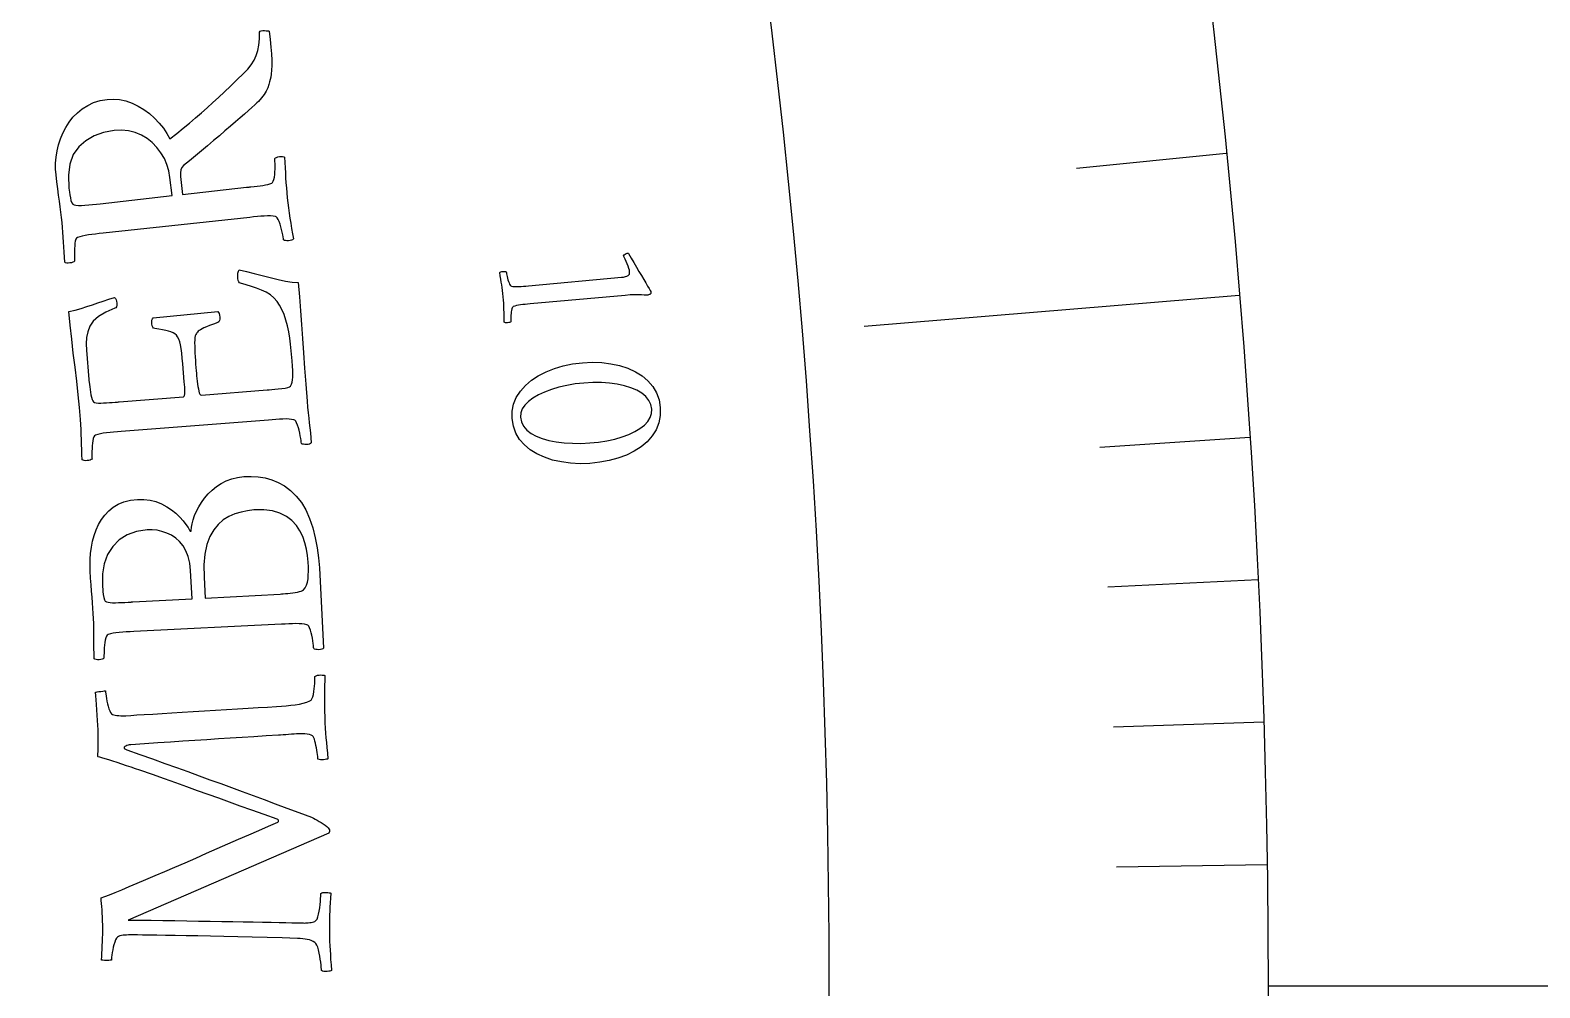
# Model space of a CAD drawing. Header units: millimetres. Extents: x -60 to 60, y -60 to 76.
# Drawn here: x 40.6 to 49.26, y -0.01 to 5.49 of the extents above; entities that cross this region are included whole.
import ezdxf

# ---------------------------------------------------------------- set-up
doc = ezdxf.new("R2010")
doc.units = ezdxf.units.MM
for name, color, linetype in [('CUT_OUTER', 1, 'Continuous'), ('ENGRAVE', 7, 'Continuous'), ('ENGRAVE_FINE', 8, 'Continuous'), ('TEXT', 5, 'Continuous')]:
    doc.layers.add(name, color=color, linetype=linetype)

msp = doc.modelspace()

# ---------------------------------------------------------------- linework, layer by layer
at = {"layer": 'CUT_OUTER'}
msp.add_arc((0, -0.0001), 59.9999, 176.771323, 2.429054, dxfattribs=at)
at = {"layer": 'ENGRAVE'}
for points in [[(47.5348, 3.9661), (45.3823, 3.7865)], [(54.3, 0), (47.7, 0)]]:
    msp.add_lwpolyline(points, dxfattribs=at)
for radius in [58.8, 58.8, 57.225, 54.3, 54.3, 51.99, 47.7, 47.7, 45.18]:
    msp.add_circle((0, 0), radius, dxfattribs=at)
at = {"layer": 'ENGRAVE_FINE'}
for points in [[(47.4599, 4.7802), (46.6002, 4.6937)], [(47.5959, 3.1504), (46.7337, 3.0933)], [(47.6429, 2.3333), (46.7799, 2.291)], [(47.6759, 1.515), (46.8124, 1.4875)], [(47.6949, 0.6958), (46.831, 0.6832)]]:
    msp.add_lwpolyline(points, dxfattribs=at)
at = {"layer": 'TEXT'}
for points in [[(40.7438, 4.6584), (40.7414, 4.6913), (40.7417, 4.7251), (40.7447, 4.7597), (40.7504, 4.7952), (40.7588, 4.8305), (40.7698, 4.8648), (40.7835, 4.8981), (40.7998, 4.9303), (40.8189, 4.9608), (40.8411, 4.9888), (40.8662, 5.0143), (40.8942, 5.0373), (40.9254, 5.057), (40.9598, 5.0725), (40.9973, 5.084), (41.0381, 5.0913), (41.0734, 5.0932), (41.1088, 5.0902), (41.1444, 5.0823), (41.18, 5.0694), (41.2148, 5.0526), (41.248, 5.0327), (41.2794, 5.0097), (41.3092, 4.9838), (41.3364, 4.9557), (41.3601, 4.9266), (41.3803, 4.8964), (41.397, 4.8652), (41.4365, 4.896), (41.4742, 4.9262), (41.5102, 4.9557), (41.5445, 4.9846), (41.5778, 5.0134), (41.6109, 5.0427), (41.6438, 5.0725), (41.6765, 5.1029), (41.71, 5.1344), (41.7451, 5.1677), (41.7819, 5.2029), (41.8203, 5.2398), (41.844, 5.2649), (41.8641, 5.2904), (41.8806, 5.3164), (41.8933, 5.3428), (41.9026, 5.3713), (41.9086, 5.4033), (41.9113, 5.439), (41.9107, 5.4782), (41.9152, 5.4821), (41.9216, 5.4848), (41.93, 5.4862), (41.9404, 5.4862), (41.9506, 5.4856), (41.9585, 5.485), (41.9641, 5.4843), (41.9674, 5.4835), (41.9731, 5.4358), (41.9774, 5.392), (41.9803, 5.3524), (41.9816, 5.3169), (41.9818, 5.2856), (41.981, 5.2587), (41.9793, 5.2362), (41.9766, 5.2181), (41.9734, 5.2063), (41.9693, 5.1924), (41.9643, 5.1763), (41.9585, 5.158), (41.9504, 5.1386), (41.9389, 5.119), (41.924, 5.0993), (41.9056, 5.0794), (41.8965, 5.0708), (41.884, 5.0593), (41.868, 5.0447), (41.8484, 5.0272), (41.826, 5.0073), (41.8012, 4.9856), (41.7741, 4.9621), (41.7446, 4.9368), (41.7134, 4.9102), (41.6811, 4.8827), (41.6478, 4.8544), (41.6134, 4.8252), (41.5786, 4.7959), (41.5442, 4.7672), (41.51, 4.7391), (41.4761, 4.7115), (41.4666, 4.7005), (41.4606, 4.6864), (41.4579, 4.669), (41.4587, 4.6485), (41.4701, 4.5461), (41.8377, 4.5864), (41.8408, 4.5867), (41.8438, 4.587), (41.8468, 4.5874), (41.8498, 4.5877), (41.8529, 4.588), (41.8559, 4.5884), (41.8589, 4.5887), (41.862, 4.589), (41.8807, 4.5911), (41.8986, 4.5933), (41.9155, 4.5955), (41.9315, 4.5977), (41.9464, 4.6001), (41.9598, 4.6031), (41.9718, 4.6065), (41.9823, 4.6104), (41.9868, 4.6145), (41.9908, 4.6217), (41.9941, 4.6318), (41.9969, 4.645), (41.999, 4.6599), (42.0004, 4.6753), (42.0011, 4.6911), (42.0012, 4.7073), (42.0008, 4.7225), (42.0004, 4.735), (41.9998, 4.745), (41.9992, 4.7524), (42.0037, 4.7557), (42.0097, 4.7585), (42.0174, 4.7608), (42.0266, 4.7627), (42.036, 4.7637), (42.0439, 4.7634), (42.0505, 4.7618), (42.0557, 4.7588), (42.0572, 4.7283), (42.0587, 4.6985), (42.0602, 4.6693), (42.0617, 4.6408), (42.0635, 4.6125), (42.0657, 4.5838), (42.0683, 4.5547), (42.0713, 4.5253), (42.0745, 4.4967), (42.0782, 4.4678), (42.0822, 4.4387), (42.0866, 4.4094), (42.0913, 4.3799), (42.0961, 4.3501), (42.1011, 4.3201), (42.1061, 4.2898), (42.1017, 4.2858), (42.0956, 4.2828), (42.0879, 4.2808), (42.0786, 4.2798), (42.0691, 4.2797), (42.0611, 4.2803), (42.0546, 4.2818), (42.0495, 4.284), (42.0486, 4.2914), (42.047, 4.3013), (42.0448, 4.3137), (42.0419, 4.3286), (42.0384, 4.3445), (42.0343, 4.3599), (42.0296, 4.375), (42.0243, 4.3895), (42.0188, 4.4021), (42.0134, 4.4113), (42.0081, 4.417), (42.0028, 4.4192), (41.9895, 4.4214), (41.9744, 4.4226), (41.9576, 4.4227), (41.9392, 4.4217), (41.9196, 4.4201), (41.8992, 4.4183), (41.8781, 4.4162), (41.8563, 4.414), (41.0137, 4.3231), (40.9918, 4.3208), (40.9705, 4.3183), (40.9499, 4.3159), (40.9299, 4.3133), (40.9113, 4.3104), (40.8946, 4.3068), (40.8799, 4.3026), (40.8672, 4.2977), (40.8618, 4.2944), (40.8575, 4.2879), (40.8543, 4.2781), (40.8522, 4.2651), (40.8509, 4.2503), (40.8499, 4.2353), (40.8494, 4.2202), (40.8493, 4.2048), (40.8494, 4.1905), (40.8497, 4.1786), (40.8501, 4.169), (40.8506, 4.1619), (40.8461, 4.1587), (40.84, 4.1561), (40.8323, 4.1538), (40.823, 4.1521), (40.8136, 4.1512), (40.8057, 4.1516), (40.7991, 4.1532), (40.794, 4.1561), (40.7921, 4.1857), (40.7903, 4.2149), (40.7886, 4.2438), (40.7871, 4.2723), (40.7855, 4.3005), (40.7835, 4.3286), (40.7811, 4.3565), (40.7783, 4.3843), (40.775, 4.4134), (40.7713, 4.4437), (40.7673, 4.4751), (40.7628, 4.5075), (40.7581, 4.5417), (40.7534, 4.5782), (40.7486, 4.6171), (40.7438, 4.6584)], [(41.0783, 4.9125), (41.0171, 4.9008), (40.9628, 4.8813), (40.9152, 4.854), (40.8745, 4.8188), (40.843, 4.7747), (40.8231, 4.7203), (40.8148, 4.6556), (40.818, 4.5807), (40.8193, 4.5706), (40.8211, 4.5583), (40.8233, 4.5436), (40.8261, 4.5265), (40.8297, 4.5103), (40.8344, 4.4982), (40.8401, 4.49), (40.847, 4.4858), (40.858, 4.4834), (40.8721, 4.4823), (40.8893, 4.4823), (40.9096, 4.4836), (40.9314, 4.4856), (40.9533, 4.4877), (40.9754, 4.4899), (40.9976, 4.4923), (41.4094, 4.5394), (41.3979, 4.6437), (41.3914, 4.6812), (41.3806, 4.7172), (41.3655, 4.7518), (41.346, 4.7851), (41.3227, 4.8158), (41.2963, 4.8429), (41.2666, 4.8665), (41.2338, 4.8865), (41.1983, 4.9018), (41.1605, 4.9112), (41.1205, 4.9148), (41.0783, 4.9125)], [(43.4555, 4.0205), (43.9884, 4.0698), (44.0014, 4.0714), (44.0122, 4.0736), (44.0207, 4.0763), (44.0269, 4.0796), (44.0313, 4.0836), (44.0343, 4.0887), (44.0357, 4.0947), (44.0358, 4.1017), (44.0343, 4.1102), (44.0315, 4.1206), (44.0271, 4.1329), (44.0213, 4.1471), (44.0151, 4.1614), (44.0094, 4.1739), (44.0044, 4.1845), (43.9999, 4.1932), (44.0044, 4.1991), (44.0095, 4.2034), (44.0153, 4.2063), (44.0217, 4.2077), (44.0218, 4.2077), (44.022, 4.2077), (44.0224, 4.2078), (44.023, 4.2078), (44.0255, 4.2079), (44.0275, 4.2076), (44.029, 4.2068), (44.03, 4.2057), (44.0448, 4.1798), (44.0596, 4.154), (44.0745, 4.1285), (44.0894, 4.1033), (44.1036, 4.0792), (44.1166, 4.0572), (44.1282, 4.0373), (44.1386, 4.0196), (44.1471, 4.0049), (44.1531, 3.9942), (44.1568, 3.9875), (44.1581, 3.9848), (44.1583, 3.9821), (44.1581, 3.9789), (44.1568, 3.9761), (44.1545, 3.9737), (44.1511, 3.9718), (44.1473, 3.9702), (44.1439, 3.9687), (44.1407, 3.9675), (44.1379, 3.9665), (44.1358, 3.9666), (44.1296, 3.9671), (44.1191, 3.9679), (44.1044, 3.969), (44.0859, 3.9697), (44.064, 3.9695), (44.0388, 3.9682), (44.0101, 3.966), (43.465, 3.9168), (43.4504, 3.9155), (43.4363, 3.9141), (43.4228, 3.9127), (43.4097, 3.9112), (43.3975, 3.9095), (43.3866, 3.9072), (43.3769, 3.9046), (43.3684, 3.9014), (43.3653, 3.8988), (43.3626, 3.8944), (43.3602, 3.8882), (43.3581, 3.8801), (43.3564, 3.8711), (43.3551, 3.8618), (43.3543, 3.8523), (43.3539, 3.8425), (43.3539, 3.8334), (43.3539, 3.8258), (43.3541, 3.8196), (43.3544, 3.8148), (43.3513, 3.8128), (43.3472, 3.811), (43.3421, 3.8096), (43.3359, 3.8085), (43.3296, 3.808), (43.3243, 3.8083), (43.32, 3.8095), (43.3166, 3.8115), (43.3161, 3.8313), (43.3157, 3.8503), (43.3152, 3.8684), (43.3147, 3.8857), (43.3141, 3.9029), (43.3131, 3.9207), (43.3118, 3.9392), (43.3102, 3.9584), (43.3084, 3.9767), (43.3064, 3.9942), (43.3042, 4.0108), (43.3019, 4.0266), (43.2993, 4.0425), (43.2966, 4.0596), (43.2936, 4.0778), (43.2905, 4.0972), (43.2935, 4.0998), (43.2975, 4.1018), (43.3027, 4.1031), (43.3089, 4.1037), (43.3152, 4.1037), (43.3205, 4.1033), (43.3249, 4.1023), (43.3282, 4.1008), (43.3288, 4.0961), (43.3298, 4.0899), (43.3311, 4.0824), (43.3329, 4.0735), (43.335, 4.064), (43.3375, 4.0548), (43.3404, 4.0459), (43.3437, 4.0372), (43.3472, 4.0298), (43.3507, 4.0244), (43.3542, 4.0209), (43.3576, 4.0196), (43.3665, 4.0179), (43.3766, 4.0169), (43.3878, 4.0165), (43.4001, 4.0167), (43.4132, 4.0174), (43.4268, 4.0182), (43.4409, 4.0192), (43.4555, 4.0205)], [(40.8841, 3.2525), (40.8781, 3.3225), (40.8709, 3.3959), (40.8626, 3.4728), (40.853, 3.553), (40.8431, 3.6344), (40.834, 3.7149), (40.8255, 3.7944), (40.8178, 3.873), (40.8539, 3.8818), (40.8885, 3.8912), (40.9215, 3.9012), (40.9529, 3.9118), (40.9837, 3.9227), (41.0151, 3.9333), (41.0471, 3.9438), (41.0795, 3.9541), (41.0845, 3.9486), (41.0884, 3.9413), (41.0912, 3.9322), (41.0929, 3.9212), (41.0931, 3.9096), (41.0912, 3.9009), (41.0873, 3.895), (41.0813, 3.892), (41.0288, 3.8693), (40.9873, 3.8445), (40.9571, 3.8175), (40.938, 3.7883), (40.9266, 3.757), (40.9194, 3.7236), (40.9165, 3.6881), (40.9178, 3.6505), (40.9324, 3.4839), (40.933, 3.4768), (40.934, 3.4671), (40.9354, 3.455), (40.9371, 3.4404), (40.9391, 3.4248), (40.9414, 3.4098), (40.9441, 3.3953), (40.9471, 3.3813), (40.9505, 3.3691), (40.9544, 3.3599), (40.9589, 3.3538), (40.9639, 3.3507), (40.975, 3.3489), (40.9875, 3.3479), (41.0016, 3.3476), (41.0171, 3.3481), (41.0335, 3.349), (41.0501, 3.35), (41.0669, 3.3512), (41.084, 3.3525), (41.0907, 3.3531), (41.0967, 3.3536), (41.1019, 3.354), (41.1063, 3.3543), (41.4749, 3.3844), (41.4785, 3.3864), (41.481, 3.3915), (41.4825, 3.3998), (41.4829, 3.4114), (41.4827, 3.4249), (41.4822, 3.4391), (41.4813, 3.4541), (41.4801, 3.4698), (41.4714, 3.5723), (41.4683, 3.6055), (41.465, 3.6348), (41.4615, 3.6601), (41.4578, 3.6815), (41.4535, 3.6995), (41.4482, 3.7148), (41.4418, 3.7273), (41.4345, 3.7371), (41.4257, 3.7449), (41.4153, 3.7516), (41.4032, 3.757), (41.3894, 3.7613), (41.3735, 3.7651), (41.3551, 3.7688), (41.3341, 3.7726), (41.3105, 3.7764), (41.3041, 3.7783), (41.2991, 3.7834), (41.2957, 3.7917), (41.2938, 3.8031), (41.2934, 3.8143), (41.2944, 3.8238), (41.2968, 3.8318), (41.3007, 3.838), (41.6731, 3.8726), (41.6771, 3.8679), (41.6803, 3.8611), (41.6826, 3.8521), (41.6841, 3.8411), (41.6843, 3.83), (41.6824, 3.8211), (41.6786, 3.8142), (41.6728, 3.8095), (41.647, 3.8003), (41.6251, 3.7922), (41.6071, 3.785), (41.5929, 3.7788), (41.5817, 3.7734), (41.5724, 3.7683), (41.5652, 3.7637), (41.56, 3.7596), (41.5559, 3.7555), (41.5523, 3.751), (41.5491, 3.7462), (41.5463, 3.7411), (41.5432, 3.7341), (41.541, 3.7239), (41.5397, 3.7104), (41.5393, 3.6938), (41.5396, 3.6751), (41.5402, 3.6556), (41.5411, 3.6352), (41.5423, 3.6139), (41.5437, 3.5926), (41.5452, 3.5718), (41.5467, 3.5518), (41.5483, 3.5323), (41.5495, 3.5188), (41.5509, 3.5044), (41.5525, 3.4891), (41.5543, 3.473), (41.5563, 3.457), (41.5584, 3.4422), (41.5607, 3.4285), (41.5631, 3.4159), (41.5659, 3.4055), (41.5694, 3.3982), (41.5735, 3.394), (41.5783, 3.3929), (41.955, 3.4236), (41.9573, 3.4238), (41.9601, 3.424), (41.9634, 3.4243), (41.9672, 3.4246), (41.9823, 3.4259), (41.9995, 3.4275), (42.0188, 3.4294), (42.04, 3.4316), (42.0598, 3.4341), (42.0747, 3.4372), (42.0847, 3.4408), (42.0899, 3.4449), (42.0954, 3.4562), (42.0994, 3.4685), (42.1019, 3.4819), (42.103, 3.4963), (42.1029, 3.5133), (42.1021, 3.5345), (42.1005, 3.5598), (42.0982, 3.5893), (42.0899, 3.6852), (42.0859, 3.7207), (42.0801, 3.7558), (42.0725, 3.7904), (42.0632, 3.8246), (42.0523, 3.8568), (42.0403, 3.8852), (42.027, 3.9099), (42.0126, 3.9309), (41.9947, 3.9515), (41.974, 3.9693), (41.9503, 3.9843), (41.9237, 3.9964), (41.8951, 4.0068), (41.8654, 4.0169), (41.8345, 4.0266), (41.8025, 4.0359), (41.7969, 4.0387), (41.7925, 4.0442), (41.7895, 4.0523), (41.7876, 4.0631), (41.7868, 4.0799), (41.7877, 4.0938), (41.7905, 4.1048), (41.795, 4.1129), (41.8375, 4.1024), (41.8814, 4.0914), (41.9265, 4.0799), (41.973, 4.0678), (42.0183, 4.0567), (42.0601, 4.0482), (42.0983, 4.0423), (42.133, 4.039), (42.1404, 3.9584), (42.1471, 3.8781), (42.1531, 3.7979), (42.1584, 3.718), (42.1638, 3.6356), (42.17, 3.5481), (42.1769, 3.4556), (42.1846, 3.358), (42.1874, 3.3241), (42.1905, 3.2921), (42.1938, 3.2619), (42.1973, 3.2335), (42.2008, 3.2057), (42.2039, 3.1774), (42.2066, 3.1486), (42.209, 3.1192), (42.2044, 3.1153), (42.1983, 3.1125), (42.1905, 3.1107), (42.1812, 3.11), (42.1717, 3.1101), (42.1638, 3.111), (42.1573, 3.1126), (42.1523, 3.115), (42.1515, 3.1224), (42.1502, 3.1323), (42.1483, 3.1448), (42.1459, 3.1597), (42.1428, 3.1757), (42.1392, 3.1913), (42.1349, 3.2064), (42.13, 3.2212), (42.1248, 3.2339), (42.1197, 3.2432), (42.1145, 3.249), (42.1093, 3.2514), (42.096, 3.254), (42.081, 3.2556), (42.0643, 3.2562), (42.0458, 3.2557), (42.0262, 3.2546), (42.0057, 3.2534), (41.9846, 3.2519), (41.9627, 3.2503), (41.1177, 3.1848), (41.0958, 3.1831), (41.0745, 3.1812), (41.0538, 3.1793), (41.0337, 3.1773), (41.015, 3.175), (40.9982, 3.1718), (40.9834, 3.168), (40.9706, 3.1635), (40.9651, 3.1604), (40.9606, 3.154), (40.9572, 3.1443), (40.9547, 3.1313), (40.953, 3.1165), (40.9517, 3.1014), (40.9507, 3.0859), (40.9502, 3.0701), (40.95, 3.0553), (40.9499, 3.0431), (40.9501, 3.0334), (40.9504, 3.0262), (40.9458, 3.0232), (40.9396, 3.0207), (40.9319, 3.0187), (40.9225, 3.0172), (40.9132, 3.0165), (40.9052, 3.0171), (40.8987, 3.019), (40.8937, 3.022), (40.8925, 3.0517), (40.8915, 3.0811), (40.8907, 3.1103), (40.8899, 3.1393), (40.889, 3.168), (40.8878, 3.1964), (40.8861, 3.2246), (40.8841, 3.2525)], [(44.2115, 3.3223), (44.2112, 3.2766), (44.2034, 3.2341), (44.188, 3.1947), (44.1651, 3.1586), (44.1358, 3.1258), (44.1014, 3.0967), (44.0619, 3.0712), (44.0172, 3.0493), (43.9688, 3.0313), (43.9178, 3.0173), (43.8642, 3.0074), (43.808, 3.0014), (43.7516, 2.9997), (43.6971, 3.0023), (43.6446, 3.0094), (43.5941, 3.0207), (43.5469, 3.0363), (43.5041, 3.0559), (43.4657, 3.0797), (43.4318, 3.1075), (43.4037, 3.1393), (43.3826, 3.175), (43.3686, 3.2148), (43.3617, 3.2584), (43.3621, 3.3015), (43.3701, 3.3422), (43.3856, 3.3804), (43.4087, 3.4161), (43.438, 3.449), (43.4723, 3.4786), (43.5117, 3.5047), (43.5561, 3.5275), (43.6043, 3.5466), (43.6551, 3.5616), (43.7085, 3.5725), (43.7646, 3.5792), (43.821, 3.5817), (43.8755, 3.5797), (43.9281, 3.5733), (43.9787, 3.5625), (44.0261, 3.5472), (44.069, 3.5275), (44.1074, 3.5035), (44.1413, 3.4752), (44.1694, 3.4427), (44.1905, 3.4064), (44.2045, 3.3663), (44.2115, 3.3223)], [(44.1634, 3.3118), (44.1582, 3.3386), (44.1467, 3.363), (44.1291, 3.3849), (44.1054, 3.4043), (44.0764, 3.4212), (44.0433, 3.4354), (44.0061, 3.4469), (43.9648, 3.4558), (43.9203, 3.4619), (43.8737, 3.4651), (43.8249, 3.4653), (43.774, 3.4626), (43.7238, 3.4573), (43.676, 3.4494), (43.6305, 3.439), (43.5873, 3.4261), (43.5475, 3.4112), (43.5121, 3.3946), (43.4812, 3.3765), (43.4547, 3.3568), (43.4338, 3.3359), (43.4193, 3.314), (43.4113, 3.2912), (43.4099, 3.2675), (43.4153, 3.2394), (43.4271, 3.2143), (43.4453, 3.1922), (43.4699, 3.1731), (43.4998, 3.1569), (43.5339, 3.1434), (43.5722, 3.1327), (43.6147, 3.1246), (43.6601, 3.1193), (43.7073, 3.1165), (43.7561, 3.1163), (43.8066, 3.1186), (43.8572, 3.1235), (43.9051, 3.1309), (43.9501, 3.1408), (43.9923, 3.1531), (44.0309, 3.1675), (44.0651, 3.1837), (44.095, 3.2016), (44.1205, 3.2213), (44.1406, 3.2424), (44.1545, 3.2645), (44.1621, 3.2877), (44.1634, 3.3118)], [(40.9399, 2.3838), (40.9389, 2.4169), (40.9398, 2.4505), (40.9425, 2.4848), (40.947, 2.5197), (40.9537, 2.5542), (40.9626, 2.5874), (40.974, 2.6192), (40.9877, 2.6498), (41.0041, 2.6784), (41.0236, 2.7045), (41.0461, 2.7281), (41.0718, 2.7492), (41.1009, 2.7669), (41.1338, 2.7803), (41.1706, 2.7896), (41.2113, 2.7946), (41.2481, 2.7949), (41.2834, 2.7907), (41.3172, 2.782), (41.3495, 2.7688), (41.3797, 2.7524), (41.4073, 2.7343), (41.4321, 2.7146), (41.4543, 2.6931), (41.4735, 2.6714), (41.4896, 2.6512), (41.5025, 2.6324), (41.5122, 2.615), (41.5144, 2.6129), (41.5165, 2.6123), (41.5185, 2.6131), (41.5203, 2.6155), (41.5214, 2.6345), (41.525, 2.6552), (41.5309, 2.6776), (41.5393, 2.7016), (41.5501, 2.7265), (41.5632, 2.7515), (41.5788, 2.7765), (41.5968, 2.8015), (41.6171, 2.8256), (41.6398, 2.8477), (41.6647, 2.8679), (41.6919, 2.8861), (41.7212, 2.9014), (41.7526, 2.9131), (41.7861, 2.9212), (41.8215, 2.9256), (41.8635, 2.9267), (41.9042, 2.924), (41.9436, 2.9175), (41.9817, 2.9071), (42.0187, 2.8921), (42.0545, 2.8715), (42.0891, 2.8452), (42.1225, 2.8133), (42.1523, 2.7766), (42.1779, 2.7339), (42.1994, 2.6853), (42.2168, 2.6307), (42.2307, 2.5731), (42.2419, 2.5156), (42.2503, 2.4582), (42.2559, 2.4009), (42.2796, 1.9401), (42.2749, 1.9363), (42.2687, 1.9337), (42.2609, 1.9321), (42.2515, 1.9316), (42.2421, 1.932), (42.2342, 1.9331), (42.2277, 1.9349), (42.2228, 1.9375), (42.2222, 1.9449), (42.2212, 1.9548), (42.2197, 1.9673), (42.2176, 1.9823), (42.215, 1.9984), (42.2118, 2.0141), (42.208, 2.0293), (42.2035, 2.0442), (42.1987, 2.0571), (42.1938, 2.0665), (42.1888, 2.0725), (42.1837, 2.075), (42.1704, 2.078), (42.1555, 2.08), (42.1387, 2.081), (42.1203, 2.0811), (42.1006, 2.0805), (42.0802, 2.0798), (42.059, 2.079), (42.037, 2.078), (41.1906, 2.0361), (41.1686, 2.035), (41.1472, 2.0337), (41.1265, 2.0324), (41.1064, 2.031), (41.0876, 2.0291), (41.0708, 2.0265), (41.0559, 2.023), (41.0429, 2.0189), (41.0373, 2.0159), (41.0327, 2.0096), (41.029, 2), (41.0262, 1.9871), (41.024, 1.9724), (41.0223, 1.9573), (41.0209, 1.9419), (41.0199, 1.9261), (41.0193, 1.9114), (41.0189, 1.8991), (41.0188, 1.8894), (41.0189, 1.8822), (41.0142, 1.8793), (41.008, 1.877), (41.0002, 1.8752), (40.9908, 1.874), (40.9814, 1.8736), (40.9735, 1.8744), (40.967, 1.8764), (40.9621, 1.8796), (40.9618, 1.9093), (40.9616, 1.9388), (40.9615, 1.968), (40.9616, 1.997), (40.9615, 2.0257), (40.9611, 2.0541), (40.9602, 2.0823), (40.959, 2.1102), (40.9573, 2.1395), (40.9553, 2.1697), (40.953, 2.201), (40.9504, 2.2332), (40.9477, 2.2671), (40.945, 2.3035), (40.9424, 2.3424), (40.9399, 2.3838)], [(41.5999, 2.2282), (42.0301, 2.2512), (42.0382, 2.2517), (42.0481, 2.2524), (42.06, 2.2534), (42.0737, 2.2546), (42.0882, 2.256), (42.1023, 2.2579), (42.116, 2.2601), (42.1293, 2.2626), (42.1412, 2.2655), (42.1508, 2.2684), (42.1582, 2.2715), (42.1632, 2.2747), (42.1736, 2.2876), (42.1815, 2.3026), (42.1871, 2.3196), (42.1902, 2.3387), (42.1917, 2.3598), (42.1923, 2.3827), (42.1921, 2.4075), (42.1909, 2.4341), (42.1874, 2.4717), (42.181, 2.5087), (42.1718, 2.5451), (42.1598, 2.581), (42.1439, 2.6149), (42.123, 2.6456), (42.097, 2.6729), (42.066, 2.697), (42.0292, 2.7161), (41.9858, 2.7286), (41.9358, 2.7345), (41.8793, 2.7339), (41.8422, 2.7297), (41.806, 2.722), (41.7706, 2.7108), (41.7362, 2.6961), (41.7037, 2.6766), (41.6747, 2.6509), (41.6489, 2.6189), (41.6264, 2.5807), (41.6087, 2.5351), (41.5973, 2.481), (41.5922, 2.4184), (41.5934, 2.3471)], [(41.5248, 2.2241), (41.5158, 2.3871), (41.5112, 2.4291), (41.5025, 2.4665), (41.4897, 2.4995), (41.4728, 2.5278), (41.4528, 2.552), (41.4307, 2.5723), (41.4063, 2.5889), (41.3797, 2.6016), (41.3519, 2.6109), (41.324, 2.617), (41.2959, 2.6199), (41.2676, 2.6197), (41.2057, 2.6106), (41.152, 2.5916), (41.1064, 2.5628), (41.0689, 2.5242), (41.0401, 2.4777), (41.0207, 2.4252), (41.0105, 2.3667), (41.0097, 2.3022), (41.0104, 2.2921), (41.0115, 2.2796), (41.0129, 2.2648), (41.0148, 2.2476), (41.0174, 2.2313), (41.0214, 2.2188), (41.0267, 2.2103), (41.0333, 2.2058), (41.0427, 2.2036), (41.0544, 2.2022), (41.0683, 2.2015), (41.0844, 2.2015), (41.1019, 2.202), (41.12, 2.2027), (41.1385, 2.2035), (41.1575, 2.2045), (41.1615, 2.2047), (41.1651, 2.2049), (41.1686, 2.2051), (41.1717, 2.2052), (41.1748, 2.2054), (41.1778, 2.2055), (41.1809, 2.2057), (41.1839, 2.2059)], [(41.0118, 0.3504), (41.0114, 0.3745), (41.0106, 0.3971), (41.0094, 0.4182), (41.0079, 0.4378), (41.0062, 0.4563), (41.0047, 0.474), (41.0033, 0.491), (41.002, 0.5073), (41.0239, 0.5148), (41.0511, 0.525), (41.0836, 0.5379), (41.1213, 0.5536), (41.1636, 0.5714), (41.2095, 0.5907), (41.259, 0.6117), (41.3122, 0.6342), (41.3681, 0.6581), (41.4255, 0.6829), (41.4846, 0.7087), (41.5453, 0.7355), (41.6068, 0.7627), (41.6681, 0.7897), (41.7292, 0.8165), (41.7903, 0.8431), (41.8501, 0.8692), (41.9079, 0.8943), (41.9634, 0.9183), (42.0168, 0.9414), (42.0186, 0.9427), (42.0198, 0.9445), (42.0205, 0.9468), (42.0207, 0.9496), (42.0202, 0.9524), (42.0186, 0.9547), (42.016, 0.9564), (42.0124, 0.9576), (41.9384, 0.9846), (41.8681, 1.0101), (41.8015, 1.0341), (41.7386, 1.0566), (41.6776, 1.0783), (41.6166, 1.1002), (41.5555, 1.122), (41.4944, 1.144), (41.4317, 1.1664), (41.3658, 1.1898), (41.2967, 1.2142), (41.2243, 1.2395), (41.2002, 1.2479), (41.175, 1.2565), (41.1488, 1.2653), (41.1216, 1.2743), (41.0948, 1.283), (41.0697, 1.2911), (41.0465, 1.2985), (41.0251, 1.3051), (41.0071, 1.3106), (40.9943, 1.3146), (40.9865, 1.3169), (40.984, 1.3177), (40.9852, 1.3624), (40.9857, 1.4028), (40.9856, 1.4389), (40.9849, 1.4709), (40.9838, 1.4975), (40.9824, 1.5257), (40.9806, 1.5555), (40.9785, 1.5869), (40.9763, 1.6174), (40.9742, 1.6442), (40.9723, 1.6674), (40.9704, 1.6871), (40.9738, 1.6882), (40.98, 1.6894), (40.989, 1.6908), (41.0007, 1.6923), (41.0122, 1.6936), (41.0205, 1.6946), (41.0254, 1.6952), (41.0271, 1.6954), (41.0276, 1.6874), (41.0288, 1.6773), (41.0306, 1.6651), (41.0329, 1.6508), (41.0358, 1.6357), (41.0392, 1.6209), (41.0431, 1.6066), (41.0474, 1.5926), (41.0521, 1.5802), (41.0569, 1.5706), (41.0619, 1.5636), (41.067, 1.5595), (41.0747, 1.557), (41.0834, 1.5551), (41.0932, 1.5537), (41.1039, 1.5529), (41.1148, 1.5524), (41.1252, 1.5522), (41.1352, 1.5522), (41.1446, 1.5524), (41.1732, 1.5545), (41.2085, 1.5569), (41.2503, 1.5594), (41.2988, 1.5623), (41.3521, 1.5654), (41.4086, 1.5687), (41.4683, 1.5723), (41.5311, 1.5761), (41.5953, 1.5801), (41.6592, 1.584), (41.7226, 1.5879), (41.7857, 1.5918), (41.8468, 1.5956), (41.9044, 1.5992), (41.9584, 1.6024), (42.0089, 1.6054), (42.0369, 1.6077), (42.0642, 1.6101), (42.0906, 1.6128), (42.1163, 1.6157), (42.1406, 1.6193), (42.1628, 1.6241), (42.1829, 1.6301), (42.2009, 1.6374), (42.2074, 1.6422), (42.2129, 1.6501), (42.2173, 1.661), (42.2208, 1.675), (42.2235, 1.6906), (42.2256, 1.7062), (42.2273, 1.722), (42.2284, 1.7378), (42.2291, 1.7523), (42.2296, 1.7638), (42.2298, 1.7723), (42.2298, 1.7779), (42.2371, 1.7817), (42.245, 1.7844), (42.2537, 1.786), (42.263, 1.7864), (42.2717, 1.7862), (42.2785, 1.7858), (42.2834, 1.7852), (42.2865, 1.7843), (42.2857, 1.7547), (42.2851, 1.7255), (42.2845, 1.6967), (42.2841, 1.6683), (42.2839, 1.6395), (42.2841, 1.6095), (42.2847, 1.5785), (42.2857, 1.5463), (42.2871, 1.5126), (42.2888, 1.4812), (42.2907, 1.4522), (42.293, 1.4255), (42.2954, 1.3987), (42.2981, 1.3697), (42.301, 1.3384), (42.304, 1.3048), (42.301, 1.3036), (42.2959, 1.3025), (42.2888, 1.3012), (42.2797, 1.2999), (42.2701, 1.2991), (42.2614, 1.2994), (42.2538, 1.3007), (42.2471, 1.303), (42.2467, 1.31), (42.2459, 1.3189), (42.2446, 1.3294), (42.2428, 1.3418), (42.2408, 1.3551), (42.2384, 1.3683), (42.2358, 1.3815), (42.233, 1.3948), (42.23, 1.4071), (42.2269, 1.4176), (42.2237, 1.4263), (42.2205, 1.4333), (42.2159, 1.4378), (42.2085, 1.4416), (42.1984, 1.4444), (42.1855, 1.4464), (42.1717, 1.4477), (42.159, 1.4486), (42.1473, 1.4489), (42.1366, 1.4488), (42.1246, 1.4483), (42.111, 1.4474), (42.0957, 1.4463), (42.0788, 1.4448), (42.0619, 1.4433), (42.0466, 1.4421), (42.033, 1.4413), (42.021, 1.4408), (41.9497, 1.4363), (41.8797, 1.4319), (41.8112, 1.4275), (41.744, 1.4232), (41.6772, 1.4189), (41.6096, 1.4145), (41.5412, 1.4102), (41.4721, 1.4058), (41.4013, 1.4013), (41.3278, 1.3964), (41.2517, 1.3912), (41.1729, 1.3857), (41.1692, 1.3853), (41.1643, 1.3844), (41.1581, 1.383), (41.1507, 1.381), (41.1436, 1.3784), (41.1387, 1.3751), (41.1358, 1.3711), (41.1349, 1.3665), (41.1358, 1.3644), (41.1386, 1.3621), (41.1431, 1.3596), (41.1494, 1.357), (41.2252, 1.33), (41.2981, 1.304), (41.3681, 1.279), (41.4353, 1.2549), (41.5005, 1.2314), (41.5645, 1.2081), (41.6274, 1.1852), (41.6891, 1.1625), (41.7504, 1.1398), (41.8123, 1.117), (41.8747, 1.094), (41.9375, 1.0708), (42.0018, 1.047), (42.0686, 1.0224), (42.1377, 0.9968), (42.2093, 0.9703), (42.2144, 0.9677), (42.2216, 0.9639), (42.2309, 0.9589), (42.2422, 0.9526), (42.2544, 0.9456), (42.2662, 0.9385), (42.2776, 0.9313), (42.2886, 0.9239), (42.2982, 0.9166), (42.3054, 0.9097), (42.3102, 0.903), (42.3126, 0.8967), (42.3132, 0.8943), (42.3132, 0.8911), (42.3124, 0.8871), (42.3108, 0.8823), (42.31, 0.8813), (42.3094, 0.8803), (42.309, 0.8792), (42.3089, 0.8782), (41.1579, 0.3795), (41.2234, 0.379), (41.29, 0.3783), (41.3576, 0.3772), (41.4262, 0.376), (41.4948, 0.3747), (41.5624, 0.3735), (41.6289, 0.3723), (41.6945, 0.3714), (41.7579, 0.3704), (41.8182, 0.3694), (41.8753, 0.3684), (41.9292, 0.3674), (41.979, 0.3663), (42.0238, 0.3654), (42.0634, 0.3645), (42.098, 0.3637), (42.1264, 0.3631), (42.1475, 0.3626), (42.1614, 0.3624), (42.1681, 0.3623), (42.1754, 0.3625), (42.1831, 0.3629), (42.1911, 0.3636), (42.1996, 0.3646), (42.2079, 0.3658), (42.2156, 0.3673), (42.2226, 0.369), (42.229, 0.371), (42.2357, 0.376), (42.2416, 0.3847), (42.2467, 0.3971), (42.2509, 0.4132), (42.2545, 0.4312), (42.2574, 0.4493), (42.2597, 0.4676), (42.2614, 0.486), (42.2625, 0.5026), (42.2633, 0.5157), (42.2637, 0.5252), (42.2639, 0.5311), (42.2688, 0.5346), (42.2755, 0.5368), (42.284, 0.5378), (42.2943, 0.5376), (42.3043, 0.5367), (42.3121, 0.5358), (42.3175, 0.5348), (42.3207, 0.5338), (42.3191, 0.5051), (42.3176, 0.4784), (42.3161, 0.4538), (42.3148, 0.4312), (42.3137, 0.4083), (42.313, 0.3825), (42.3126, 0.3539), (42.3127, 0.3225), (42.3131, 0.2891), (42.3139, 0.2585), (42.315, 0.2307), (42.3165, 0.2057), (42.3182, 0.1807), (42.32, 0.1529), (42.322, 0.1223), (42.324, 0.0888), (42.321, 0.0878), (42.3159, 0.0867), (42.3088, 0.0857), (42.2996, 0.0847), (42.29, 0.0841), (42.2813, 0.0846), (42.2737, 0.0861), (42.2671, 0.0887), (42.2668, 0.0963), (42.266, 0.1069), (42.2647, 0.1204), (42.2629, 0.1368), (42.2606, 0.1547), (42.2577, 0.1724), (42.2543, 0.1899), (42.2504, 0.2074), (42.246, 0.2231), (42.2411, 0.2355), (42.2357, 0.2445), (42.2299, 0.2503), (42.2195, 0.2567), (42.2087, 0.2619), (42.1976, 0.2658), (42.1861, 0.2684), (42.1738, 0.2702), (42.1604, 0.2718), (42.1458, 0.2731), (42.1301, 0.2742), (42.0416, 0.2766), (41.9548, 0.2789), (41.8698, 0.281), (41.7866, 0.2831), (41.7064, 0.2849), (41.6304, 0.2866), (41.5585, 0.288), (41.4909, 0.2891), (41.4284, 0.2901), (41.372, 0.291), (41.3217, 0.2919), (41.2775, 0.2926), (41.2406, 0.2932), (41.2122, 0.2937), (41.1923, 0.2939), (41.1809, 0.2939), (41.1699, 0.2938), (41.1591, 0.2935), (41.1485, 0.2931), (41.1382, 0.2926), (41.1283, 0.2918), (41.119, 0.2903), (41.1101, 0.2881), (41.1017, 0.2854), (41.0958, 0.2818), (41.0904, 0.2751), (41.0853, 0.2653), (41.0806, 0.2524), (41.0764, 0.2378), (41.0726, 0.223), (41.0694, 0.2079), (41.0667, 0.1926), (41.0645, 0.1784), (41.063, 0.1665), (41.0621, 0.157), (41.0618, 0.1498), (41.0601, 0.149), (41.0549, 0.1483), (41.0464, 0.1479), (41.0344, 0.1477), (41.0222, 0.1478), (41.0133, 0.1482), (41.0075, 0.1488), (41.0049, 0.1496), (41.0058, 0.1714), (41.0067, 0.1909), (41.0077, 0.2081), (41.0086, 0.2232), (41.0095, 0.2371), (41.0102, 0.251), (41.0108, 0.2649), (41.0113, 0.2788), (41.0117, 0.2937), (41.0119, 0.3106), (41.0119, 0.3295), (41.0118, 0.3504)]]:
    msp.add_lwpolyline(points, close=True, dxfattribs=at)

doc.saveas('drawing.dxf')
